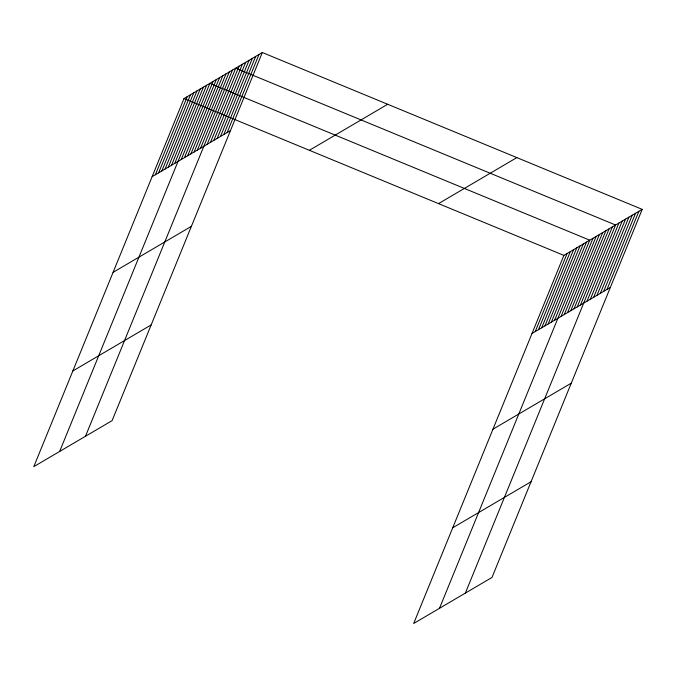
<?xml version="1.0" encoding="UTF-8"?>
<svg xmlns="http://www.w3.org/2000/svg" width="676" height="676" viewBox="0 0 676 676"><rect width="100%" height="100%" fill="white"/><g stroke="black" fill="none" stroke-linecap="round" stroke-linejoin="round"><path stroke-width="1.01" d="M262.33 52.517L184.016 98.544L33.8 466.643L112.115 420.616L262.33 52.517L642.2 209.357L491.984 577.456L413.67 623.483L563.885 255.384L642.2 209.357M155.37 174.754L187.252 96.643M158.598 172.862L190.48 94.75M161.834 170.96L193.708 92.849M165.062 169.059L196.944 90.947M168.29 167.166L200.172 89.055M171.527 165.265L203.4 87.153M174.754 163.364L206.628 85.252M59.64 451.458L209.864 83.359L589.734 240.191L439.51 608.29M181.219 159.57L213.092 81.458M184.447 157.669L216.32 79.557M187.674 155.776L219.556 77.664M190.902 153.874L222.784 75.763M194.139 151.973L226.012 73.861M197.367 150.08L229.249 71.96M200.595 148.179L232.476 70.067M85.489 436.265L235.704 68.166L615.574 225.007L465.358 593.106M207.16 144.326L239.034 66.214M210.481 142.366L242.363 64.254M213.81 140.414L245.692 62.302M217.14 138.453L249.021 60.341M220.469 136.501L252.351 58.389M223.798 134.541L255.672 56.429M227.128 132.589L259.001 54.477M535.24 331.595L567.113 253.483M538.468 329.694L570.35 251.582M541.704 327.801L573.578 249.689M544.932 325.9L576.805 247.788M548.16 323.998L580.042 245.887M551.388 322.106L583.27 243.994M554.624 320.204L586.498 242.093M561.08 316.41L592.962 238.298M564.316 314.509L596.19 236.397M567.544 312.608L599.418 234.496M570.772 310.715L602.654 232.603M574.008 308.814L605.882 230.702M577.236 306.912L609.11 228.801M580.464 305.02L612.346 226.908M587.022 301.166L618.903 223.046M590.351 299.206L622.233 221.094M593.68 297.254L625.562 219.134M597.009 295.294L628.883 217.182M600.339 293.342L632.212 215.23M603.668 291.381L635.541 213.27M606.997 289.429L638.871 211.318M152.142 176.656L230.457 130.629M309.371 150.3L387.686 104.273M113.086 272.352L191.401 226.325M72.856 370.947L151.162 324.919M438.53 203.628L516.844 157.601M532.012 333.496L610.327 287.469M492.956 429.192L571.271 383.165M452.717 527.787L531.032 481.76M184.016 98.544L563.885 255.384"/></g></svg>
